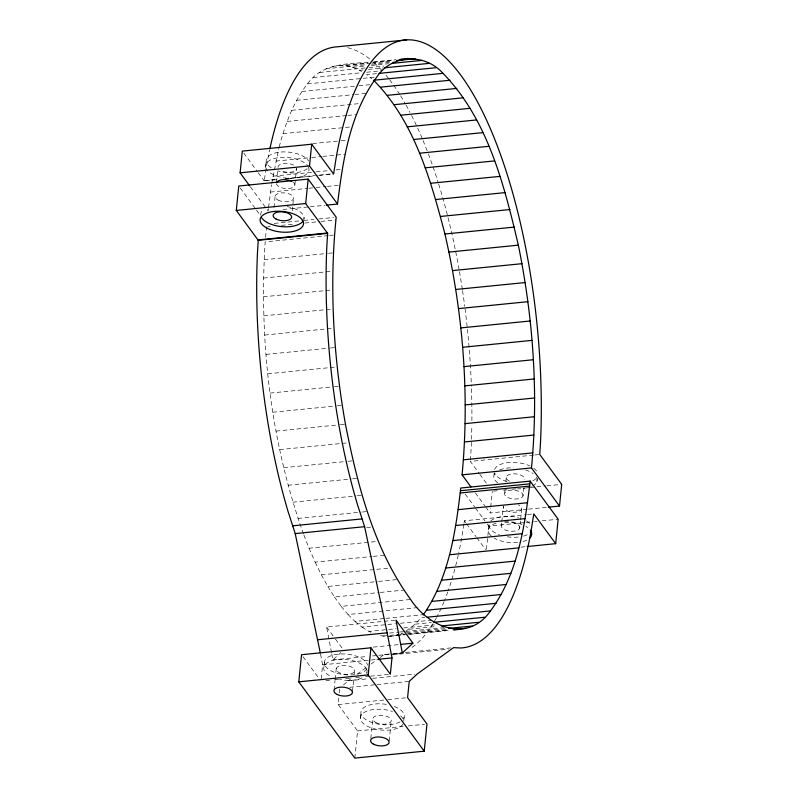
<?xml version="1.0" encoding="UTF-8"?>
<svg xmlns="http://www.w3.org/2000/svg" width="798" height="798" viewBox="0 0 798 798"><rect width="100%" height="100%" fill="white"/><g stroke="black" fill="none" stroke-linecap="round" stroke-linejoin="round"><path stroke-width="0.6" stroke-dasharray="3.99 2.99" d="M303.42 533.872C270.362 440.696 258.981 340.337 265.165 241.884L328.367 235.6M470.441 460.237L471.149 448.566A297.425 103.161 84.3 0 0 471.837 425.514M265.584 237.265L266.522 226.861M265.624 166.632L266.173 161.206M273.973 207.48L275.061 196.797M276.517 182.443L277.704 170.812M292.228 210.881L293.554 197.824M294.891 184.637L296.547 168.348A9.297 4.409 5.8 0 1 291.25 172.149A9.297 4.409 5.8 0 1 281.076 170.622M303.839 219.679L304.058 217.515M321.185 678.779L322.601 664.824L320.537 654.071M323.988 666.47L324.537 661.043M334.063 690.14L335.04 680.485M335.16 679.278L336.267 668.425M354.831 758.1L357.594 730.958L338.192 704.564L338.901 697.592M339.369 692.933L339.848 688.285M352.437 691.836L353.783 678.569M354.272 673.741L354.521 671.327A9.297 4.409 5.8 0 0 342.162 665.482A9.297 4.409 5.8 0 0 339.499 672.824A9.297 4.409 5.8 0 0 354.521 671.327M360.337 718.24L360.886 712.814M367.13 670.021L366.801 673.283A21.795 10.334 5.8 0 0 337.813 659.567A21.795 10.334 5.8 0 0 331.569 676.794M370.821 738.399L372.786 719.098M389.215 740.883L391.289 720.375M403.738 721.232L404.287 715.806M486.411 549.363L489.164 523.368A21.795 10.334 5.8 0 0 499.538 534.84M527.288 509.264L490.112 512.964L490.6 508.146M490.72 506.939L492.316 491.259M494.082 474.9L494.301 472.725M501.433 525.323L501.683 522.949M501.802 521.762L503.368 506.321A9.297 4.409 5.8 0 0 515.727 512.176A9.297 4.409 5.8 0 0 518.391 504.825M504.705 493.134L505.064 489.643M505.892 481.503L506.361 476.855M519.697 528.226A9.297 4.409 5.8 0 0 507.329 522.371A9.297 4.409 5.8 0 0 504.675 529.722A9.297 4.409 5.8 0 0 519.697 528.226L520.416 521.104M520.535 519.917L521.623 509.224M522.969 496.037A9.297 4.409 5.8 0 0 510.6 490.191A9.297 4.409 5.8 0 0 507.937 497.533A9.297 4.409 5.8 0 0 522.969 496.037L523.787 487.897M536.894 481.703L537.224 478.451M268.417 208.597L268.138 210.951L265.924 207.949M268.557 207.42L271.519 184.747M276.607 179.68L264.218 180.917L266.702 165.066A297.425 103.161 84.3 0 1 269.594 150.094M271.709 183.52L278.891 148.099M463.818 524.436L461.902 536.635A297.425 103.161 84.3 0 1 458.77 552.715M464.007 523.219L464.386 520.785L526.351 514.61M279.17 146.912C285.235 124.658 293.046 102.204 307.489 83.88C320.926 64.259 346.123 63.501 367.469 62.483M405.992 631.068L415.259 624.156L421.115 617.822L424.835 617.452M331.749 653.801L332.916 659.886L340.886 652.535M343.449 684.953L350.98 678.609M357.005 674.24L367.04 666.948M371.06 664.036L379.1 658.2M380.097 657.472L384.117 654.56L391.549 653.821M380.526 635.517C387.968 637.373 395.898 636.016 402.83 632.934M373.673 61.875L395.978 59.651M332.297 66.374L368.227 62.793M373.185 62.304L394.252 60.199M338.97 65.326L345.773 65.636L370.561 63.162M371.798 63.042L391.628 61.067M325.774 68.768L366.671 64.698M371.629 64.199L393.933 61.975M345.773 65.636L352.676 67.291L366.312 65.935M371.269 65.436L388.616 63.71M319.449 72.498L367.778 67.68M369.015 67.561L383.888 66.074M352.676 67.291L359.639 70.284L363.359 69.915M368.317 69.426L383.18 67.94M313.345 77.536L361.674 72.728M366.631 72.239L382.741 70.633M376.536 73.625L366.621 74.613L371.858 78.842M307.489 83.88L362.013 78.453M363.26 78.324L376.885 76.967M301.923 91.481L357.684 85.925M358.92 85.805L371.319 84.568M296.656 100.309L353.664 94.633M354.901 94.503L366.053 93.396M291.729 110.314L361.125 103.401M287.15 121.456L346.631 115.53M347.878 115.411L356.546 114.543M282.961 133.675L352.357 126.762M312.626 143.58L339.888 140.867M341.125 140.747L348.566 139.999M275.799 161.106L310.492 157.655M311.729 157.525L321.644 156.538M322.881 156.418L345.185 154.194M272.856 176.188L314.991 171.989M316.227 171.869L328.616 170.632M336.058 169.894L342.252 169.276M263.998 180.607L277.624 179.251M285.066 178.513L314.801 175.55M319.759 175.061L333.394 173.705M287.759 178.572L317.504 175.61M318.741 175.49L333.614 174.004M270.362 192.079L307.539 188.378M308.776 188.248L314.981 187.64M316.217 187.51L326.133 186.523M327.37 186.403L339.758 185.166M283.011 209.475L309.026 206.882M310.272 206.762L325.135 205.276M274.233 223.4L286.622 222.173M287.859 222.043L302.731 220.567M303.968 220.448L313.883 219.46M318.841 218.961L333.714 217.485M267.759 226.732L270.233 226.492M281.395 225.375L295.021 224.019M304.936 223.031L319.808 221.555M321.045 221.425L335.918 219.949M329.604 235.47L334.561 234.981M264.088 259.739L327.29 253.445M328.527 253.325L333.484 252.826M263.5 278.073L332.896 271.16M263.39 296.796L332.786 289.883M263.769 315.828L333.165 308.916M264.637 335.06L334.033 328.148M265.993 354.412L329.185 348.118M330.432 347.998L335.379 347.499M267.809 373.783L337.205 366.881M270.103 393.085L333.305 386.801M334.542 386.671L338.262 386.302M272.846 412.227L336.048 405.933M337.285 405.803L342.242 405.314M276.038 431.1L339.24 424.805M340.477 424.686L345.434 424.187M279.649 449.623L349.045 442.71M283.669 467.698L346.871 461.404M348.108 461.284L353.065 460.785M533.573 455.109L470.371 461.404L479.149 473.344M534.81 454.99L539.767 454.491M288.078 485.244L351.28 478.95M352.517 478.83L357.474 478.341M292.856 502.181L356.058 495.887M357.295 495.767L362.252 495.269M493.553 491.129L497.274 490.76M503.468 490.152L507.189 489.773M512.146 489.284L517.094 488.785M523.298 488.176L529.493 487.558M530.73 487.428L535.687 486.94M536.924 486.82L545.603 485.952M546.839 485.832L561.712 484.346M297.983 518.411L361.185 512.116M362.422 511.997L367.379 511.508M528.525 509.144L547.109 507.289M366.621 527.578L372.816 526.959M527.588 514.491L533.782 513.872M524.705 522.58L488.765 526.161L485.822 522.141M525.942 522.461L533.383 521.712M534.62 521.593L537.094 521.343M542.051 520.855L558.161 519.249M303.858 534.969L309.035 548.226L378.432 541.313M309.035 548.226L315.16 562.151L372.157 556.475M373.394 556.356L384.556 555.238M520.984 547.129L527.179 546.51M315.16 562.151L321.394 574.839L390.781 567.927M321.394 574.839L327.828 586.48L377.394 581.543M378.641 581.423L397.224 579.567M327.828 586.48L334.442 597.004L379.05 592.565M380.297 592.435L403.838 590.091M334.442 597.004L341.195 606.37L410.591 599.458M341.195 606.37L348.058 614.53L417.454 607.617M348.058 614.53L355 621.442L384.736 618.48M385.983 618.36L424.396 614.54M331.509 652.584L326.611 627.038L394.771 620.245M355 621.442L361.983 627.078L395.439 623.747M400.397 623.258L431.379 620.176M415.259 624.156L431.369 622.55M361.983 627.078L368.965 631.408L396.227 628.694M403.668 627.956L434.641 624.874M409.155 629.203L436.416 626.49M389.554 633.053L398.232 632.186M399.469 632.066L404.426 631.567M405.663 631.447L444.087 627.617M406.551 632.565L444.965 628.734M382.831 636.066L398.94 634.46M400.177 634.34L406.372 633.722M407.608 633.602L447.269 629.652M396.307 635.328L406.222 634.34M407.459 634.211L448.356 630.141M389.633 636.375L404.506 634.889M409.464 634.4L449.114 630.45M373.294 647.118L399.309 644.525M392.786 653.702L403.948 652.584M405.185 652.465L451.03 647.896M332.916 659.886L367.609 656.425M372.566 655.936L377.524 655.437M378.761 655.318L388.676 654.33M393.633 653.841L402.312 652.973M392.616 654.769L448.376 649.213M322.601 664.824L377.125 659.387M325.903 680.614L329.624 680.235M334.581 679.746L339.529 679.248M345.734 678.639L349.444 678.27M355.639 677.652L359.359 677.283M365.554 676.664L369.274 676.295M370.511 676.165L390.342 674.19M347.968 680.794L367.788 678.829M372.746 678.33L414.88 674.13M349.753 687.297L375.778 684.704M377.025 684.584L409.244 681.372M338.192 704.564L386.521 699.756M387.758 699.627L407.588 697.652M357.594 730.958L403.439 726.399M408.396 725.901L424.506 724.295M384.117 654.56L390.372 654.839M368.965 631.408L370.95 632.265M359.639 70.284L361.634 71.521M243.759 153.076L257.495 171.76M258.213 172.747L264.218 180.917M479.877 474.341L486.461 483.299M250.432 186.872L265.185 206.941M475.359 492.895L484.945 505.942M485.683 506.949L490.112 512.964M240.248 188.019L255.729 209.096M256.467 210.093L260.158 215.111M465.174 494.052L474.76 507.089M475.498 508.097L485.084 521.144M464.386 520.785L465.842 522.77M466.581 523.767L476.067 536.675M476.795 537.672L485.563 549.593M326.611 627.038L334.711 638.061M335.449 639.058L343.549 650.081M302.981 656.664L318.791 678.17M458.242 555.109A297.425 103.161 84.3 0 1 455.169 567.857M454.85 569.074A297.425 103.161 84.3 0 1 451.828 579.697M451.119 581.981A297.425 103.161 84.3 0 1 448.187 590.799M447.808 591.867A297.425 103.161 84.3 0 1 444.486 600.565M444.037 601.642A297.425 103.161 84.3 0 1 437.055 616.565M436.516 617.572A297.425 103.161 84.3 0 1 410.302 648.525M400.835 653.083A297.425 103.161 84.3 0 1 391.379 654.889M347.629 47.72A297.425 103.161 84.3 0 1 372.317 61.097M374.172 62.733A297.425 103.161 84.3 0 1 381.574 70.104M385.983 75.172A297.425 103.161 84.3 0 1 388.895 78.812M389.624 79.75A297.425 103.161 84.3 0 1 399.968 94.772M400.606 95.81A297.425 103.161 84.3 0 1 405.464 104.039M406.042 105.067A297.425 103.161 84.3 0 1 410.022 112.448M411.578 115.471A297.425 103.161 84.3 0 1 416.676 125.974M417.673 128.159A297.425 103.161 84.3 0 1 422.591 139.411M423.07 140.568A297.425 103.161 84.3 0 1 427.908 152.737M428.336 153.864A297.425 103.161 84.3 0 1 438.311 182.932M438.671 184.099A297.425 103.161 84.3 0 1 459.239 270.482M459.449 271.659A297.425 103.161 84.3 0 1 462.351 289.494M462.531 290.691A297.425 103.161 84.3 0 1 464.735 306.322M465.044 308.736A297.425 103.161 84.3 0 1 467.169 326.911M467.429 329.335A297.425 103.161 84.3 0 1 471.399 386.342M471.488 388.736A297.425 103.161 84.3 0 1 471.887 420.835M293.435 182.333A9.297 4.409 5.8 0 1 288.467 188.557A9.297 4.409 5.8 0 1 276.397 183.61M307.15 168.677A21.795 10.334 5.8 0 1 277.913 170.852M271.29 167.809A21.795 10.334 5.8 0 1 277.325 152.508A21.795 10.334 5.8 0 1 308.527 160.867M526.75 540.126A21.795 10.334 5.8 0 1 519.678 542.251M517.593 542.52A21.795 10.334 5.8 0 1 494.122 538.022M491.299 535.987A21.795 10.334 5.8 0 1 497.423 522.76M504.595 521.732A21.795 10.334 5.8 0 1 522.022 524.495M525.902 526.381A21.795 10.334 5.8 0 1 527.697 527.578M400.067 721.831A21.795 10.334 5.8 0 1 372.107 722.569A21.795 10.334 5.8 0 1 362.372 708.943A21.795 10.334 5.8 0 1 387.788 704.644M394.282 706.489A21.795 10.334 5.8 0 1 403.658 718.449M366.95 668.704A21.795 10.334 5.8 0 1 332.616 671.587A21.795 10.334 5.8 0 1 335.489 654.54A21.795 10.334 5.8 0 1 367.549 665.163M278.053 167.321A9.297 4.409 5.8 0 1 283.35 163.52A9.297 4.409 5.8 0 1 293.524 165.046M308.477 167.211A21.795 10.334 5.8 0 1 293.016 178.293A21.795 10.334 5.8 0 1 266.632 169.376M266.133 168.468A21.795 10.334 5.8 0 1 281.584 157.376A21.795 10.334 5.8 0 1 307.978 166.293M535.787 478.74A21.795 10.334 5.8 0 1 532.775 480.795M507.019 481.603A21.795 10.334 5.8 0 1 494.69 473.074M494.63 469.473A21.795 10.334 5.8 0 1 529.862 465.962M533.722 468.246A21.795 10.334 5.8 0 1 537.393 472.675M509.593 481.254A9.297 4.409 5.8 0 1 512.256 473.902A9.297 4.409 5.8 0 1 524.615 479.758M536.416 477.184A21.795 10.334 5.8 0 1 532.226 486.221M531.288 486.66A21.795 10.334 5.8 0 1 523.069 488.615M520.904 488.775A21.795 10.334 5.8 0 1 517.553 488.795M497.802 482.93A21.795 10.334 5.8 0 1 495.748 472.436M499.688 469.952A21.795 10.334 5.8 0 1 513.433 467.818M525.523 469.892A21.795 10.334 5.8 0 1 533.174 473.673M527.298 534.69A21.795 10.334 5.8 0 1 523.159 536.216M518.151 537.084A21.795 10.334 5.8 0 1 506.959 536.715M490.82 520.914A21.795 10.334 5.8 0 1 518.55 517.752M526.461 520.954A21.795 10.334 5.8 0 1 530.909 524.745M260.697 215.101A21.795 10.334 5.8 0 1 263.081 210.044M286.981 206.532A21.795 10.334 5.8 0 1 303.908 219.31M403.11 723.876A21.795 10.334 5.8 0 1 375.02 729.003A21.795 10.334 5.8 0 1 362.182 713.981A21.795 10.334 5.8 0 1 392.516 711.477M400.616 715.836A21.795 10.334 5.8 0 1 403.618 720.325M362.132 677.801A21.795 10.334 5.8 0 1 339.569 679.417M278.083 200.099A9.297 4.409 5.8 0 0 293.355 198.961A9.297 4.409 5.8 0 0 281.485 192.877A9.297 4.409 5.8 0 0 278.083 200.099M375.619 722.419A9.297 4.409 5.8 0 0 391.02 721.502A9.297 4.409 5.8 0 0 379.469 715.287A9.297 4.409 5.8 0 0 375.619 722.419"/><path stroke-width="1.2" d="M470.94 486.88L462.082 474.84C469.713 394.352 463 312.706 444.935 234.004C430.651 179.54 414.292 121.356 373.604 80.249L443 73.346C487.738 119.271 504.037 184.567 518.351 245.166C533.184 318.272 538.62 393.584 531.478 467.927L559.508 506.062L548.356 507.169M423.199 614.969C448.975 578.051 455.658 531.757 460.745 488.027L530.141 481.114C524.885 525.932 518.052 573.702 490.511 610.909C467.837 643.457 428.696 627.358 410.591 599.458C373.464 548.266 357.534 485.304 345.434 424.187C333.365 356.028 329.175 286.193 336.187 217.236L308.168 179.101L238.772 186.014L236.288 210.443L258.233 240.298L257.455 253.126A297.425 103.161 84.3 0 0 288.148 511.747L295.21 533.593L320.307 652.874M308.168 179.101L305.684 203.53L327.629 233.385L326.851 246.223A297.425 103.161 84.3 0 0 357.544 504.835L364.606 526.69L387.18 632.824L391.998 657.911L390.342 674.19L370.94 647.796L301.544 654.709L298.791 681.841L354.831 758.1L424.227 751.187L426.99 724.055L407.588 697.652L409.244 681.372L417.364 673.891L453.513 647.647L460.775 647.976A297.425 103.161 84.3 0 0 531.298 529.722L533.782 513.872L555.687 543.677L527.179 546.51M249.694 185.874L240.108 172.827L242.313 151.111L311.709 144.209L333.614 174.004L336.098 158.154A297.425 103.161 84.3 0 1 461.912 76.738A297.425 103.161 84.3 0 1 540.545 441.663L539.767 454.491L561.712 484.346L559.508 506.062M326.382 205.156L337.534 204.049L309.504 165.914L311.709 144.209M424.227 751.187L368.187 674.938L370.94 647.796M555.687 543.677L558.161 519.249L530.141 481.114M337.534 204.049C342.891 160.149 349.823 113.386 376.885 76.967C391.848 53.985 425.254 53.286 443 73.346M412.945 643.168L402.312 652.973L396.007 620.126L412.945 643.168L400.556 644.405M406.621 39.9L337.225 46.813A297.425 103.161 84.3 0 0 269.834 148.977M400.935 59.152L408.367 58.414M399.209 59.71L401.693 59.461M396.586 60.568L415.169 58.723M392.337 63.341L422.072 60.379M384.427 67.82L429.035 63.381M379.02 73.386L436.017 67.71M380.546 87.162L449.942 80.259M387.409 95.321L456.805 88.418M394.162 104.688L463.558 97.785M400.776 115.221L470.172 108.309M407.209 126.852L476.606 119.949M413.444 139.54L482.84 132.638M419.449 153.226L488.845 146.313M240.108 172.827L309.504 165.914M425.184 167.829L494.58 160.917M430.621 183.281L500.017 176.378M236.288 210.443L305.684 203.53M435.748 199.52L505.144 192.607M440.526 216.448L509.922 209.545M257.954 239.919L327.35 233.006M258.233 240.298L327.629 233.385M444.935 234.004L514.331 227.091M448.955 252.078L518.351 245.166M452.566 270.602L521.962 263.689M455.758 289.474L525.154 282.562M458.501 308.607L527.897 301.694M460.795 327.908L530.191 320.996M462.621 347.28L532.007 340.377M463.967 366.631L533.363 359.728M464.835 385.873L534.231 378.96M465.214 404.905L534.61 397.993M465.104 423.628L534.5 416.716M464.516 441.962L533.912 435.05M463.439 459.808L532.835 452.895M462.082 474.84L531.478 467.927M460.466 490.74L529.862 483.827M460.266 492.994L529.663 486.082M292.537 525.832L361.933 518.919M458.242 509.623L527.638 502.71M295.21 533.593L364.606 526.69M455.748 525.513L525.144 518.6M452.815 540.595L522.201 533.682M449.434 554.78L518.83 547.877M445.643 568.026L515.039 561.114M441.454 580.246L510.85 573.333M436.875 591.388L506.271 584.475M431.947 601.393L501.344 594.48M426.681 610.221L496.077 603.308M427.309 617.203L490.511 610.909M433.853 622.31L484.655 617.243M441.374 625.991L478.551 622.29M317.784 639.737L387.18 632.824M448.676 628.365L472.226 626.021M453.314 629.652L465.703 628.415M454.072 629.951L459.03 629.462M378.362 659.268L391.998 657.911M298.791 681.841L368.187 674.938M276.597 182.473A9.297 4.409 5.8 0 1 291.869 181.336M530.351 530.171A21.795 10.334 5.8 0 1 529.762 538.061M531.578 531.029A21.795 10.334 5.8 0 1 530.311 532.635M303.11 221.006A21.795 10.334 5.8 0 1 282.482 226.682A21.795 10.334 5.8 0 1 261.704 217.844M373.414 744.135A9.297 4.409 5.8 0 0 388.816 743.217A9.297 4.409 5.8 0 0 377.264 736.993A9.297 4.409 5.8 0 0 373.414 744.135M337.295 694.539A9.297 4.409 5.8 0 0 352.317 693.043A9.297 4.409 5.8 0 0 339.958 687.188A9.297 4.409 5.8 0 0 337.295 694.539M267.23 228.268A21.795 10.334 5.8 0 0 303.041 225.595A21.795 10.334 5.8 0 0 275.21 211.33A21.795 10.334 5.8 0 0 267.23 228.268M276.158 219.091A9.297 4.409 5.8 0 0 291.43 217.954A9.297 4.409 5.8 0 0 279.559 211.869A9.297 4.409 5.8 0 0 276.158 219.091"/></g></svg>
